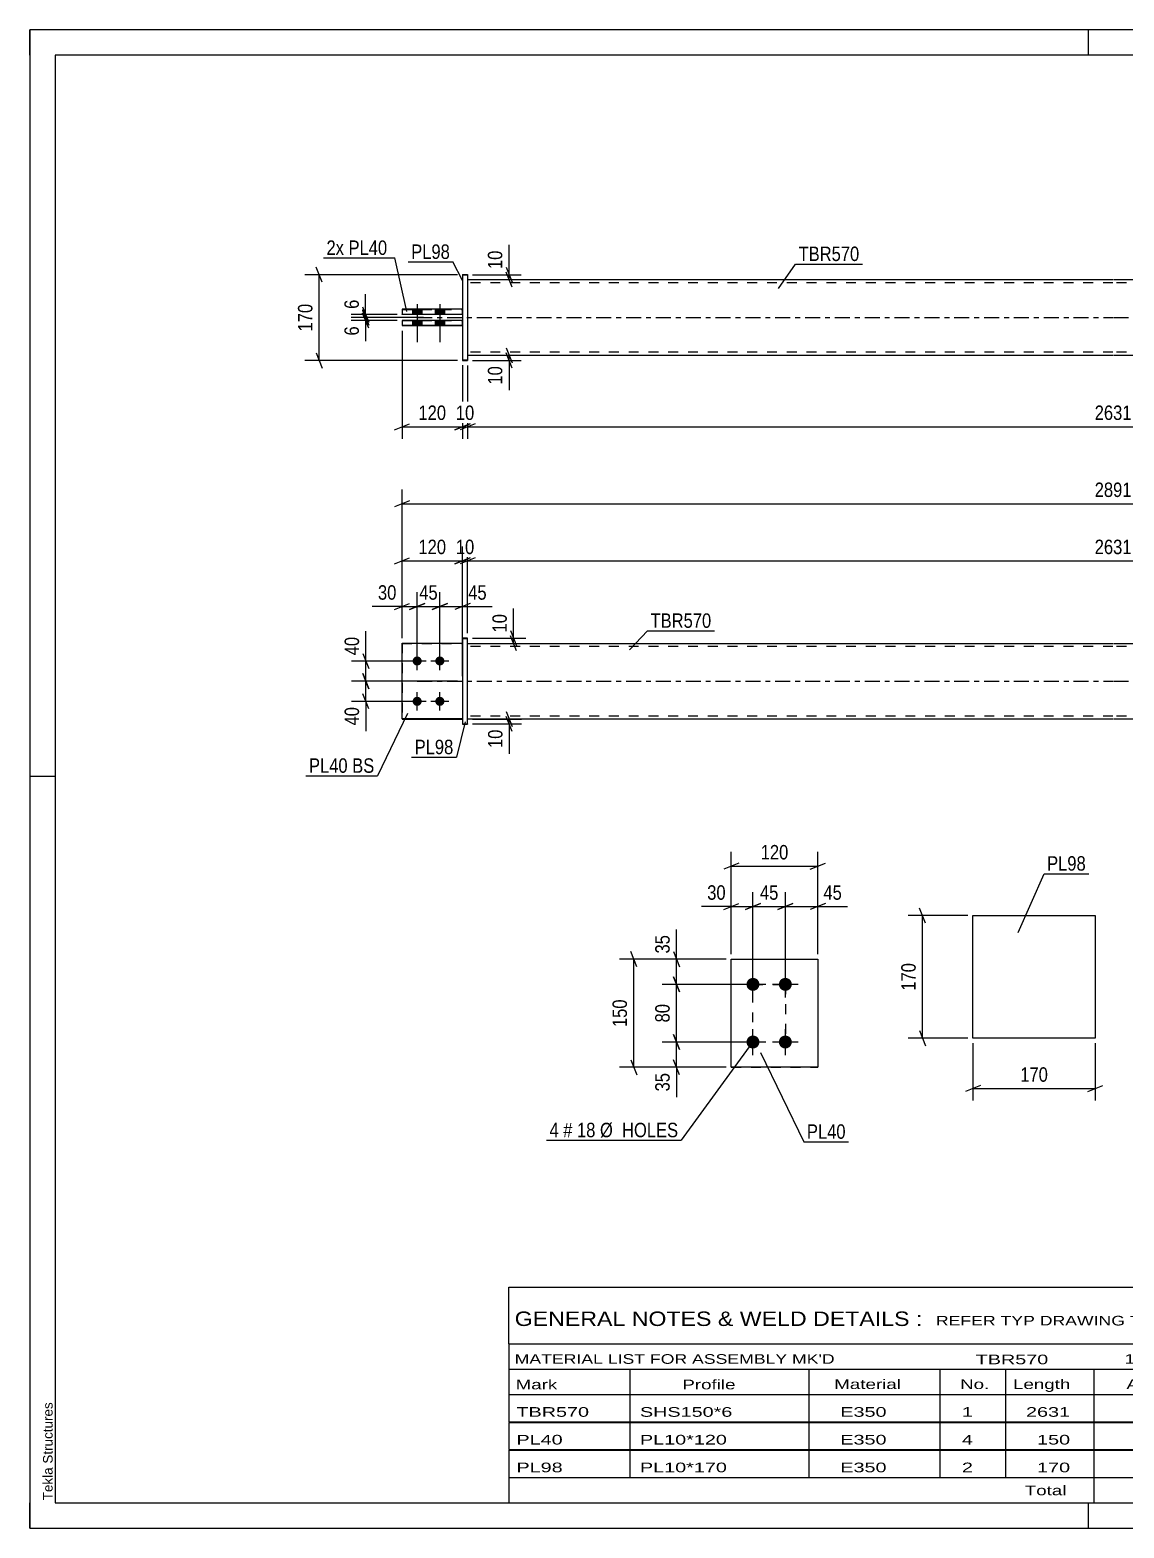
# Model space of a CAD drawing. Header units: millimetres. Extents: x 0 to 420, y 0 to 297.
# Drawn here: x 0 to 217, y 0 to 297 of the extents above; entities that cross this region are included whole.
import ezdxf

# ---------------------------------------------------------------- set-up
doc = ezdxf.new("R2010")
doc.units = ezdxf.units.MM
doc.linetypes.add('DXK_LINE_DOT2', pattern=[3.9198, 1.9599, -1.9599])
doc.linetypes.add('DXK_LINE_DOT3', pattern=[5.9187, 2.979, -0.9799, 0.9799, -0.9799])
doc.styles.add('Arial', font='ARIAL.TTF', dxfattribs={"height": 0.2})
doc.styles.add('Arial Narrow', font='ARIALN.TTF', dxfattribs={"height": 0.2})

# ---------------------------------------------------------------- blocks, each defined once
blk = doc.blocks.new('Unknown-582664691-1163')
at = {"color": 5, "linetype": 'Continuous'}
for p, q in [((420, 297), (0, 297)), ((0, 297), (0, 0)), ((0, 292), (0, 297)), ((210, 292), (210, 297)), ((415, 292), (5, 292)), ((5, 292), (5, 5)), ((5, 149), (0, 149)), ((0, 0), (0, 5)), ((5, 5), (415, 5)), ((210, 0), (210, 5)), ((0, 0), (420, 0))]:
    blk.add_line(p, q, dxfattribs=at)
at = {"color": 174, "linetype": 'Continuous', "style": 'Arial'}
blk.add_text('Tekla Structures', height=1.9102, rotation=90, dxfattribs=at).set_placement((4.5, 5.5))
blk = doc.blocks.new('Part-582664691-3154 - 3153')
at = {"color": 2, "linetype": 'Continuous'}
for p, q in [((187.04, 121.42), (211.32, 121.42)), ((187.04, 97.13), (187.04, 121.42)), ((211.32, 121.42), (211.32, 97.13)), ((211.32, 97.13), (187.04, 97.13))]:
    blk.add_line(p, q, dxfattribs=at)
blk = doc.blocks.new('Part-582664691-1814 - 1791')
at = {"color": 2, "linetype": 'Continuous'}
for p, q in [((73.81, 175.4), (85.81, 175.4)), ((73.81, 160.4), (73.81, 175.4)), ((73.81, 160.4), (85.81, 160.4)), ((85.81, 160.4), (73.81, 160.4)), ((73.81, 160.4), (73.81, 160.4))]:
    blk.add_line(p, q, dxfattribs=at)
at = {"color": 7, "linetype": 'DXK_LINE_DOT2'}
for p, q in [((73.81, 175.4), (85.81, 175.4)), ((85.81, 175.4), (85.81, 175.4)), ((85.81, 175.4), (85.81, 160.4))]:
    blk.add_line(p, q, dxfattribs=at)
blk = doc.blocks.new('Bolt-582664691-1799 - 1791')
at = {"linetype": 'Continuous'}
for points in [[(76.81, 171), (76.62, 171.02), (76.44, 171.08), (76.28, 171.17), (76.14, 171.3), (76.03, 171.45), (75.95, 171.62), (75.91, 171.81), (75.91, 171.99), (75.95, 172.18), (76.03, 172.35), (76.14, 172.5), (76.28, 172.63), (76.44, 172.72), (76.62, 172.78), (76.81, 172.8), (76.99, 172.78), (77.17, 172.72), (77.34, 172.63), (77.48, 172.5), (77.59, 172.35), (77.66, 172.18), (77.7, 171.99), (77.7, 171.81), (77.66, 171.62), (77.59, 171.45), (77.48, 171.3), (77.34, 171.17), (77.17, 171.08), (76.99, 171.02)], [(81.31, 171), (81.12, 171.02), (80.94, 171.08), (80.78, 171.17), (80.64, 171.3), (80.53, 171.45), (80.45, 171.62), (80.41, 171.81), (80.41, 171.99), (80.45, 172.18), (80.53, 172.35), (80.64, 172.5), (80.78, 172.63), (80.94, 172.72), (81.12, 172.78), (81.31, 172.8), (81.49, 172.78), (81.67, 172.72), (81.84, 172.63), (81.98, 172.5), (82.09, 172.35), (82.16, 172.18), (82.2, 171.99), (82.2, 171.81), (82.16, 171.62), (82.09, 171.45), (81.98, 171.3), (81.84, 171.17), (81.67, 171.08), (81.49, 171.02)], [(76.81, 163), (76.62, 163.02), (76.44, 163.08), (76.28, 163.17), (76.14, 163.3), (76.03, 163.45), (75.95, 163.62), (75.91, 163.81), (75.91, 163.99), (75.95, 164.18), (76.03, 164.35), (76.14, 164.5), (76.28, 164.63), (76.44, 164.72), (76.62, 164.78), (76.81, 164.8), (76.99, 164.78), (77.17, 164.72), (77.34, 164.63), (77.48, 164.5), (77.59, 164.35), (77.66, 164.18), (77.7, 163.99), (77.7, 163.81), (77.66, 163.62), (77.59, 163.45), (77.48, 163.3), (77.34, 163.17), (77.17, 163.08), (76.99, 163.02)], [(81.31, 163), (81.12, 163.02), (80.94, 163.08), (80.78, 163.17), (80.64, 163.3), (80.53, 163.45), (80.45, 163.62), (80.41, 163.81), (80.41, 163.99), (80.45, 164.18), (80.53, 164.35), (80.64, 164.5), (80.78, 164.63), (80.94, 164.72), (81.12, 164.78), (81.31, 164.8), (81.49, 164.78), (81.67, 164.72), (81.84, 164.63), (81.98, 164.5), (82.09, 164.35), (82.16, 164.18), (82.2, 163.99), (82.2, 163.81), (82.16, 163.62), (82.09, 163.45), (81.98, 163.3), (81.84, 163.17), (81.67, 163.08), (81.49, 163.02)]]:
    blk.add_hatch(color=1, dxfattribs=at).paths.add_polyline_path(points)
at = {"color": 1, "linetype": 'Continuous'}
for p, q in [((76.81, 170.09), (76.81, 173.69)), ((81.31, 170.09), (81.31, 173.69)), ((78.61, 171.89), (75.01, 171.89)), ((83.11, 171.89), (79.51, 171.89)), ((78.61, 163.89), (75.01, 163.89)), ((76.81, 162.09), (76.81, 165.69)), ((83.11, 163.89), (79.51, 163.89)), ((81.31, 162.09), (81.31, 165.69))]:
    blk.add_line(p, q, dxfattribs=at)
blk = doc.blocks.new('Part-582664691-1819 - 1791')
at = {"color": 7, "linetype": 'DXK_LINE_DOT2'}
for p, q in [((73.81, 175.39), (85.81, 175.39)), ((73.81, 175.39), (85.81, 175.39)), ((73.81, 175.39), (73.81, 160.39)), ((85.81, 175.39), (85.81, 175.39)), ((85.81, 175.39), (85.81, 160.39))]:
    blk.add_line(p, q, dxfattribs=at)
at = {"color": 2, "linetype": 'Continuous'}
for p, q in [((73.81, 160.4), (73.81, 160.39)), ((73.81, 160.39), (85.81, 160.39)), ((85.81, 160.39), (73.81, 160.39)), ((73.81, 160.39), (73.81, 160.39)), ((73.81, 160.39), (73.81, 160.39))]:
    blk.add_line(p, q, dxfattribs=at)
blk = doc.blocks.new('Part-582664691-1824 - 1791')
at = {"color": 2, "linetype": 'Continuous'}
for p, q in [((86.81, 176.42), (85.81, 176.42)), ((85.81, 176.42), (85.81, 159.36)), ((86.81, 159.36), (86.81, 176.42)), ((85.81, 159.42), (86.81, 159.42)), ((85.81, 159.36), (86.81, 159.36)), ((86.81, 159.42), (86.81, 159.36))]:
    blk.add_line(p, q, dxfattribs=at)
at = {"color": 7, "linetype": 'DXK_LINE_DOT2'}
blk.add_line((85.81, 176.36), (86.81, 176.36), dxfattribs=at)
blk = doc.blocks.new('Part-582664691-1834 - 1791')
at = {"color": 2, "linetype": 'Continuous'}
for p, q in [((86.81, 175.39), (214.81, 175.39)), ((214.91, 175.39), (342.91, 175.39)), ((214.81, 160.39), (86.81, 160.39)), ((342.91, 160.39), (214.91, 160.39))]:
    blk.add_line(p, q, dxfattribs=at)
at = {"color": 7, "linetype": 'DXK_LINE_DOT2'}
for p, q in [((86.81, 160.39), (86.81, 175.39)), ((342.91, 175.39), (342.91, 160.39)), ((214.81, 174.79), (86.81, 174.79)), ((342.91, 174.79), (214.91, 174.79)), ((214.81, 160.99), (86.81, 160.99)), ((342.91, 160.99), (214.91, 160.99))]:
    blk.add_line(p, q, dxfattribs=at)
at = {"color": 7, "linetype": 'DXK_LINE_DOT3'}
for p, q in [((76.81, 167.89), (214.81, 167.89)), ((214.91, 167.89), (352.91, 167.89))]:
    blk.add_line(p, q, dxfattribs=at)
blk = doc.blocks.new('Part-582664691-2141 - 2119')
at = {"color": 2, "linetype": 'Continuous'}
for p, q in [((85.81, 239.43), (73.81, 239.43)), ((73.81, 239.43), (73.81, 238.43)), ((73.81, 238.43), (85.81, 238.43)), ((73.81, 238.38), (73.81, 238.43)), ((73.81, 238.43), (73.81, 238.38)), ((85.81, 238.38), (73.81, 238.38))]:
    blk.add_line(p, q, dxfattribs=at)
at = {"color": 7, "linetype": 'DXK_LINE_DOT2'}
for p, q in [((73.81, 239.38), (85.81, 239.38)), ((85.81, 238.38), (85.81, 239.43))]:
    blk.add_line(p, q, dxfattribs=at)
blk = doc.blocks.new('Part-582664691-2147 - 2119')
at = {"color": 2, "linetype": 'Continuous'}
for p, q in [((86.81, 247.5), (214.81, 247.5)), ((214.91, 247.5), (342.91, 247.5)), ((86.81, 232.5), (214.81, 232.5)), ((214.91, 232.5), (342.91, 232.5))]:
    blk.add_line(p, q, dxfattribs=at)
at = {"color": 7, "linetype": 'DXK_LINE_DOT2'}
for p, q in [((86.81, 247.5), (86.81, 232.5)), ((214.81, 246.9), (86.81, 246.9)), ((342.91, 246.9), (214.91, 246.9)), ((342.91, 247.5), (342.91, 232.5)), ((214.81, 233.1), (86.81, 233.1)), ((342.91, 233.1), (214.91, 233.1))]:
    blk.add_line(p, q, dxfattribs=at)
at = {"color": 7, "linetype": 'DXK_LINE_DOT3'}
for p, q in [((76.81, 240), (214.81, 240)), ((214.91, 240), (352.91, 240))]:
    blk.add_line(p, q, dxfattribs=at)
blk = doc.blocks.new('Part-582664691-2131 - 2119')
at = {"color": 2, "linetype": 'Continuous'}
for p, q in [((85.81, 248.53), (86.81, 248.53)), ((85.81, 248.53), (85.81, 231.53)), ((86.81, 248.53), (86.81, 231.47)), ((86.81, 231.53), (85.81, 231.53)), ((85.81, 231.53), (85.81, 231.47)), ((85.81, 231.53), (85.81, 231.47)), ((85.81, 231.47), (86.81, 231.47))]:
    blk.add_line(p, q, dxfattribs=at)
at = {"color": 7, "linetype": 'DXK_LINE_DOT2'}
for p, q in [((85.81, 248.47), (86.81, 248.47)), ((86.81, 248.47), (86.81, 248.53))]:
    blk.add_line(p, q, dxfattribs=at)
blk = doc.blocks.new('Part-582664691-2136 - 2119')
at = {"color": 2, "linetype": 'Continuous'}
for p, q in [((85.81, 241.63), (73.81, 241.63)), ((73.81, 241.63), (73.81, 240.63)), ((73.81, 240.63), (85.81, 240.63)), ((73.81, 240.58), (73.81, 240.63)), ((73.81, 240.63), (73.81, 240.58)), ((85.81, 240.58), (73.81, 240.58))]:
    blk.add_line(p, q, dxfattribs=at)
at = {"color": 7, "linetype": 'DXK_LINE_DOT2'}
for p, q in [((73.81, 241.58), (85.81, 241.58)), ((85.81, 240.58), (85.81, 241.63))]:
    blk.add_line(p, q, dxfattribs=at)
blk = doc.blocks.new('Bolt-582664691-2149 - 2119')
at = {"linetype": 'Continuous'}
for points in [[(75.91, 240.62), (77.71, 240.62), (77.71, 241.62), (75.91, 241.62)], [(75.91, 240.59), (77.71, 240.59), (77.71, 241.59), (75.91, 241.59)], [(80.41, 240.62), (82.21, 240.62), (82.21, 241.62), (80.41, 241.62)], [(80.41, 240.59), (82.21, 240.59), (82.21, 241.59), (80.41, 241.59)], [(75.91, 238.42), (77.71, 238.42), (77.71, 239.42), (75.91, 239.42)], [(75.91, 238.39), (77.71, 238.39), (77.71, 239.39), (75.91, 239.39)], [(80.41, 238.42), (82.21, 238.42), (82.21, 239.42), (80.41, 239.42)], [(80.41, 238.39), (82.21, 238.39), (82.21, 239.39), (80.41, 239.39)]]:
    blk.add_hatch(color=1, dxfattribs=at).paths.add_polyline_path(points)
at = {"color": 1, "linetype": 'Continuous'}
for p, q in [((75.91, 241.62), (75.91, 240.62)), ((75.91, 241.59), (75.91, 240.59)), ((76.81, 242.62), (76.81, 235.12)), ((76.81, 242.59), (76.81, 235.09)), ((77.71, 241.62), (77.71, 240.62)), ((77.71, 241.59), (77.71, 240.59)), ((80.41, 241.62), (80.41, 240.62)), ((80.41, 241.59), (80.41, 240.59)), ((81.31, 242.62), (81.31, 235.12)), ((81.31, 242.59), (81.31, 235.09)), ((82.21, 241.62), (82.21, 240.62)), ((82.21, 241.59), (82.21, 240.59)), ((75.91, 239.42), (75.91, 238.42)), ((75.91, 239.39), (75.91, 238.39)), ((77.71, 239.42), (77.71, 238.42)), ((77.71, 239.39), (77.71, 238.39)), ((80.41, 239.42), (80.41, 238.42)), ((80.41, 239.39), (80.41, 238.39)), ((82.21, 239.42), (82.21, 238.42)), ((82.21, 239.39), (82.21, 238.39))]:
    blk.add_line(p, q, dxfattribs=at)
blk = doc.blocks.new('Bolt-582664691-1444 - 1410')
at = {"linetype": 'Continuous'}
for points in [[(143.41, 109.07), (143.68, 109.04), (143.93, 108.96), (144.17, 108.83), (144.36, 108.65), (144.52, 108.43), (144.63, 108.18), (144.69, 107.92), (144.69, 107.65), (144.63, 107.39), (144.52, 107.14), (144.36, 106.92), (144.17, 106.75), (143.93, 106.61), (143.68, 106.53), (143.41, 106.5), (143.14, 106.53), (142.89, 106.61), (142.65, 106.75), (142.45, 106.92), (142.3, 107.14), (142.19, 107.39), (142.13, 107.65), (142.13, 107.92), (142.19, 108.18), (142.3, 108.43), (142.45, 108.65), (142.65, 108.83), (142.89, 108.96), (143.14, 109.04)], [(149.84, 109.07), (150.11, 109.04), (150.36, 108.96), (150.59, 108.83), (150.79, 108.65), (150.95, 108.43), (151.06, 108.18), (151.12, 107.92), (151.12, 107.65), (151.06, 107.39), (150.95, 107.14), (150.79, 106.92), (150.59, 106.75), (150.36, 106.61), (150.11, 106.53), (149.84, 106.5), (149.57, 106.53), (149.32, 106.61), (149.08, 106.75), (148.88, 106.92), (148.72, 107.14), (148.62, 107.39), (148.56, 107.65), (148.56, 107.92), (148.62, 108.18), (148.72, 108.43), (148.88, 108.65), (149.08, 108.83), (149.32, 108.96), (149.57, 109.04)], [(143.41, 97.64), (143.68, 97.61), (143.93, 97.53), (144.17, 97.4), (144.36, 97.22), (144.52, 97), (144.63, 96.75), (144.69, 96.49), (144.69, 96.22), (144.63, 95.96), (144.52, 95.71), (144.36, 95.5), (144.17, 95.32), (143.93, 95.18), (143.68, 95.1), (143.41, 95.07), (143.14, 95.1), (142.89, 95.18), (142.65, 95.32), (142.45, 95.5), (142.3, 95.71), (142.19, 95.96), (142.13, 96.22), (142.13, 96.49), (142.19, 96.75), (142.3, 97), (142.45, 97.22), (142.65, 97.4), (142.89, 97.53), (143.14, 97.61)], [(149.84, 97.64), (150.11, 97.61), (150.36, 97.53), (150.59, 97.4), (150.79, 97.22), (150.95, 97), (151.06, 96.75), (151.12, 96.49), (151.12, 96.22), (151.06, 95.96), (150.95, 95.71), (150.79, 95.5), (150.59, 95.32), (150.36, 95.18), (150.11, 95.1), (149.84, 95.07), (149.57, 95.1), (149.32, 95.18), (149.08, 95.32), (148.88, 95.5), (148.72, 95.71), (148.62, 95.96), (148.56, 96.22), (148.56, 96.49), (148.62, 96.75), (148.72, 97), (148.88, 97.22), (149.08, 97.4), (149.32, 97.53), (149.57, 97.61)]]:
    blk.add_hatch(color=1, dxfattribs=at).paths.add_polyline_path(points)
at = {"color": 1, "linetype": 'Continuous'}
for p, q in [((143.41, 105.21), (143.41, 110.35)), ((149.84, 105.21), (149.84, 110.35)), ((145.98, 107.78), (140.84, 107.78)), ((152.41, 107.78), (147.27, 107.78)), ((143.41, 93.78), (143.41, 98.93)), ((149.84, 93.78), (149.84, 98.93)), ((145.98, 96.35), (140.84, 96.35)), ((152.41, 96.35), (147.27, 96.35))]:
    blk.add_line(p, q, dxfattribs=at)
blk = doc.blocks.new('Part-582664691-1459 - 1410')
at = {"color": 2, "linetype": 'Continuous'}
for p, q in [((139.12, 112.79), (156.27, 112.79)), ((139.12, 112.79), (156.27, 112.79)), ((139.12, 91.36), (139.12, 112.79)), ((156.27, 112.79), (156.27, 112.79)), ((156.27, 112.79), (156.27, 91.36)), ((156.27, 91.36), (139.12, 91.36))]:
    blk.add_line(p, q, dxfattribs=at)
at = {"color": 7, "linetype": 'DXK_LINE_DOT2'}
for q in [(156.27, 91.36), (139.12, 91.36)]:
    blk.add_line((139.12, 91.36), q, dxfattribs=at)
blk = doc.blocks.new('Rectangle-582664691-1568 - 1410')
at = {"color": 1, "linetype": 'DXK_LINE_DOT2'}
blk.add_lwpolyline([(143.41, 107.78), (149.84, 107.78), (149.84, 96.35), (143.41, 96.35), (143.41, 107.78)], close=True, dxfattribs=at)
blk = doc.blocks.new('StraightDimension-582664691-3176 - 3153')
at = {"color": 7, "linetype": 'Continuous'}
for p, q in [((187.04, 96.13), (187.04, 84.73)), ((211.32, 96.13), (211.32, 84.73)), ((188.54, 87.73), (185.54, 86.53)), ((187.04, 87.13), (211.32, 87.13)), ((209.82, 86.53), (212.82, 87.73))]:
    blk.add_line(p, q, dxfattribs=at)
at = {"color": 0}
blk.add_wipeout([(202.52, 87.88), (202.52, 92.08), (195.84, 92.08), (195.84, 87.88)], dxfattribs=at)
at = {"color": 3, "style": 'Arial Narrow'}
blk.add_text('170', height=2.863, dxfattribs=at).set_placement((196.44, 88.48))
blk = doc.blocks.new('StraightDimension-582664691-3180 - 3153')
at = {"color": 7, "linetype": 'Continuous'}
for p, q in [((177.64, 119.92), (176.44, 122.92)), ((186.04, 121.42), (174.19, 121.42)), ((177.04, 97.13), (177.04, 121.42)), ((176.44, 98.63), (177.64, 95.63)), ((186.04, 97.13), (174.19, 97.13))]:
    blk.add_line(p, q, dxfattribs=at)
at = {"color": 0}
blk.add_wipeout([(176.29, 112.62), (172.09, 112.62), (172.09, 105.93), (176.29, 105.93)], dxfattribs=at)
at = {"color": 3, "style": 'Arial Narrow'}
blk.add_text('170', height=2.863, rotation=90.0002, dxfattribs=at).set_placement((175.69, 106.53))
blk = doc.blocks.new('StraightDimension-582664691-1869 - 1791')
at = {"color": 7, "linetype": 'Continuous'}
for p, q in [((66.03, 173.39), (67.23, 170.39)), ((75.81, 171.89), (63.78, 171.89)), ((67.23, 166.39), (66.03, 169.39)), ((66.63, 167.89), (66.63, 171.89)), ((84.81, 167.89), (63.78, 167.89))]:
    blk.add_line(p, q, dxfattribs=at)
at = {"color": 0}
blk.add_wipeout([(65.88, 177.28), (61.68, 177.28), (61.68, 172.42), (65.88, 172.42)], dxfattribs=at)
at = {"color": 7, "linetype": 'Continuous'}
blk.add_line((66.63, 171.89), (66.63, 177.8), dxfattribs=at)
blk.add_line((66.63, 171.89), (66.63, 177.8), dxfattribs=at)
at = {"color": 3, "style": 'Arial Narrow'}
blk.add_text('40', height=2.863, rotation=90.0002, dxfattribs=at).set_placement((65.28, 173.02))
blk = doc.blocks.new('StraightDimension-582664691-3371 - 1791')
at = {"color": 7, "linetype": 'Continuous'}
for p, q in [((86.81, 177.42), (86.81, 194.58)), ((342.91, 177.42), (342.91, 194.58)), ((88.31, 192.33), (85.31, 191.13)), ((86.81, 191.73), (342.91, 191.73)), ((341.41, 191.13), (344.41, 192.33))]:
    blk.add_line(p, q, dxfattribs=at)
at = {"color": 0}
blk.add_wipeout([(219.11, 192.48), (219.11, 196.68), (210.6, 196.68), (210.6, 192.48)], dxfattribs=at)
at = {"color": 3, "style": 'Arial Narrow'}
blk.add_text('2631', height=2.863, dxfattribs=at).set_placement((211.2, 193.08))
blk = doc.blocks.new('StraightDimension-582664691-1915 - 1791')
at = {"color": 7, "linetype": 'Continuous'}
for p, q in [((76.81, 172.89), (76.81, 185.55)), ((81.31, 172.89), (81.31, 185.55)), ((75.31, 182.1), (78.31, 183.3)), ((76.81, 182.7), (81.31, 182.7)), ((82.81, 183.3), (79.81, 182.1))]:
    blk.add_line(p, q, dxfattribs=at)
at = {"color": 0}
blk.add_wipeout([(81.49, 183.45), (81.49, 187.65), (76.63, 187.65), (76.63, 183.45)], dxfattribs=at)
at = {"color": 3, "style": 'Arial Narrow'}
blk.add_text('45', height=2.863, dxfattribs=at).set_placement((77.23, 184.05))
blk = doc.blocks.new('StraightDimension-582664691-1851 - 1791')
at = {"color": 7, "linetype": 'Continuous'}
for p, q in [((87.81, 160.39), (97.48, 160.39)), ((94.48, 161.89), (95.68, 158.89)), ((95.68, 157.92), (94.48, 160.92)), ((95.08, 159.42), (95.08, 160.39)), ((87.81, 159.42), (97.48, 159.42))]:
    blk.add_line(p, q, dxfattribs=at)
at = {"color": 0}
blk.add_wipeout([(94.33, 158.9), (90.13, 158.9), (90.13, 154.04), (94.33, 154.04)], dxfattribs=at)
at = {"color": 7, "linetype": 'Continuous'}
blk.add_line((95.08, 159.42), (95.08, 153.52), dxfattribs=at)
blk.add_line((95.08, 159.42), (95.08, 153.52), dxfattribs=at)
at = {"color": 3, "style": 'Arial Narrow'}
blk.add_text('10', height=2.863, rotation=90.0002, dxfattribs=at).set_placement((93.73, 154.64))
blk = doc.blocks.new('StraightDimension-582664691-1860 - 1791')
at = {"color": 7, "linetype": 'Continuous'}
for p, q in [((66.03, 169.39), (67.23, 166.39)), ((84.81, 167.89), (63.78, 167.89)), ((66.63, 163.89), (66.63, 167.89)), ((75.81, 163.89), (63.78, 163.89)), ((67.23, 162.39), (66.03, 165.39))]:
    blk.add_line(p, q, dxfattribs=at)
at = {"color": 0}
blk.add_wipeout([(65.88, 163.37), (61.68, 163.37), (61.68, 158.51), (65.88, 158.51)], dxfattribs=at)
at = {"color": 7, "linetype": 'Continuous'}
blk.add_line((66.63, 163.89), (66.63, 157.99), dxfattribs=at)
blk.add_line((66.63, 163.89), (66.63, 157.99), dxfattribs=at)
at = {"color": 3, "style": 'Arial Narrow'}
blk.add_text('40', height=2.863, rotation=90.0002, dxfattribs=at).set_placement((65.28, 159.11))
blk = doc.blocks.new('StraightDimension-582664691-1899 - 1791')
at = {"color": 7, "linetype": 'Continuous'}
for p, q in [((81.31, 172.89), (81.31, 185.55)), ((85.81, 176.4), (85.81, 185.55)), ((79.81, 182.1), (82.81, 183.3)), ((81.31, 182.7), (85.81, 182.7)), ((87.31, 183.3), (84.31, 182.1))]:
    blk.add_line(p, q, dxfattribs=at)
at = {"color": 0}
blk.add_wipeout([(91.19, 183.45), (91.19, 187.65), (86.33, 187.65), (86.33, 183.45)], dxfattribs=at)
at = {"color": 7, "linetype": 'Continuous'}
blk.add_line((85.81, 182.7), (91.71, 182.7), dxfattribs=at)
blk.add_line((85.81, 182.7), (91.71, 182.7), dxfattribs=at)
at = {"color": 3, "style": 'Arial Narrow'}
blk.add_text('45', height=2.863, dxfattribs=at).set_placement((86.93, 184.05))
blk = doc.blocks.new('StraightDimension-582664691-1928 - 1791')
at = {"color": 7, "linetype": 'Continuous'}
for p, q in [((73.81, 176.4), (73.81, 185.55)), ((76.81, 172.89), (76.81, 185.55)), ((72.31, 182.1), (75.31, 183.3)), ((73.81, 182.7), (76.81, 182.7)), ((78.31, 183.3), (75.31, 182.1))]:
    blk.add_line(p, q, dxfattribs=at)
at = {"color": 0}
blk.add_wipeout([(73.28, 183.45), (73.28, 187.65), (68.43, 187.65), (68.43, 183.45)], dxfattribs=at)
at = {"color": 7, "linetype": 'Continuous'}
blk.add_line((73.81, 182.7), (67.9, 182.7), dxfattribs=at)
blk.add_line((73.81, 182.7), (67.9, 182.7), dxfattribs=at)
at = {"color": 3, "style": 'Arial Narrow'}
blk.add_text('30', height=2.863, dxfattribs=at).set_placement((69.03, 184.05))
blk = doc.blocks.new('StraightDimension-582664691-3372 - 1791')
at = {"color": 7, "linetype": 'Continuous'}
for p, q in [((85.81, 168.89), (85.81, 194.58)), ((86.81, 177.42), (86.81, 194.58)), ((84.31, 191.13), (87.31, 192.33)), ((88.31, 192.33), (85.31, 191.13)), ((85.81, 191.73), (86.81, 191.73))]:
    blk.add_line(p, q, dxfattribs=at)
at = {"color": 0}
blk.add_wipeout([(88.74, 192.48), (88.74, 196.68), (83.88, 196.68), (83.88, 192.48)], dxfattribs=at)
at = {"color": 3, "style": 'Arial Narrow'}
blk.add_text('10', height=2.863, dxfattribs=at).set_placement((84.48, 193.08))
blk = doc.blocks.new('StraightDimension-582664691-2014 - 1791')
at = {"color": 7, "linetype": 'Continuous'}
for p, q in [((73.81, 176.4), (73.81, 205.91)), ((355.91, 176.4), (355.91, 205.91)), ((75.31, 203.66), (72.31, 202.46)), ((73.81, 203.06), (355.91, 203.06)), ((354.41, 202.46), (357.41, 203.66))]:
    blk.add_line(p, q, dxfattribs=at)
at = {"color": 0}
blk.add_wipeout([(219.11, 203.81), (219.11, 208.01), (210.6, 208.01), (210.6, 203.81)], dxfattribs=at)
at = {"color": 3, "style": 'Arial Narrow'}
blk.add_text('2891', height=2.863, dxfattribs=at).set_placement((211.2, 204.41))
blk = doc.blocks.new('StraightDimension-582664691-2080 - 1791')
at = {"color": 7, "linetype": 'Continuous'}
for p, q in [((87.81, 176.42), (98.34, 176.42)), ((87.81, 175.39), (98.34, 175.39)), ((95.34, 177.92), (96.54, 174.92)), ((96.54, 173.89), (95.34, 176.89)), ((95.94, 175.39), (95.94, 176.42))]:
    blk.add_line(p, q, dxfattribs=at)
at = {"color": 0}
blk.add_wipeout([(95.19, 181.81), (90.99, 181.81), (90.99, 176.95), (95.19, 176.95)], dxfattribs=at)
at = {"color": 7, "linetype": 'Continuous'}
blk.add_line((95.94, 176.42), (95.94, 182.33), dxfattribs=at)
blk.add_line((95.94, 176.42), (95.94, 182.33), dxfattribs=at)
at = {"color": 3, "style": 'Arial Narrow'}
blk.add_text('10', height=2.863, rotation=90.0002, dxfattribs=at).set_placement((94.59, 177.55))
blk = doc.blocks.new('StraightDimension-582664691-3373 - 1791')
at = {"color": 7, "linetype": 'Continuous'}
for p, q in [((73.81, 176.4), (73.81, 194.58)), ((85.81, 168.89), (85.81, 194.58)), ((72.31, 191.13), (75.31, 192.33)), ((73.81, 191.73), (85.81, 191.73)), ((87.31, 192.33), (84.31, 191.13))]:
    blk.add_line(p, q, dxfattribs=at)
at = {"color": 0}
blk.add_wipeout([(83.15, 192.48), (83.15, 196.68), (76.46, 196.68), (76.46, 192.48)], dxfattribs=at)
at = {"color": 3, "style": 'Arial Narrow'}
blk.add_text('120', height=2.863, dxfattribs=at).set_placement((77.06, 193.08))
blk = doc.blocks.new('StraightDimension-582664691-2205 - 2119')
at = {"color": 7, "linetype": 'Continuous'}
for p, q in [((94.44, 249.97), (95.64, 246.97)), ((87.81, 248.47), (97.44, 248.47)), ((87.81, 247.5), (97.44, 247.5)), ((95.64, 246), (94.44, 249)), ((95.04, 247.5), (95.04, 248.47))]:
    blk.add_line(p, q, dxfattribs=at)
at = {"color": 0}
blk.add_wipeout([(94.29, 253.85), (90.09, 253.85), (90.09, 249), (94.29, 249)], dxfattribs=at)
at = {"color": 7, "linetype": 'Continuous'}
blk.add_line((95.04, 248.47), (95.04, 254.38), dxfattribs=at)
blk.add_line((95.04, 248.47), (95.04, 254.38), dxfattribs=at)
at = {"color": 3, "style": 'Arial Narrow'}
blk.add_text('10', height=2.863, rotation=90.0002, dxfattribs=at).set_placement((93.69, 249.6))
blk = doc.blocks.new('StraightDimension-582664691-2264 - 2119')
at = {"color": 7, "linetype": 'Continuous'}
for p, q in [((86.81, 230.47), (86.81, 215.93)), ((342.91, 230.53), (342.91, 215.93)), ((88.31, 218.93), (85.31, 217.73)), ((86.81, 218.33), (342.91, 218.33)), ((341.41, 217.73), (344.41, 218.93))]:
    blk.add_line(p, q, dxfattribs=at)
at = {"color": 0}
blk.add_wipeout([(219.11, 219.08), (219.11, 223.28), (210.6, 223.28), (210.6, 219.08)], dxfattribs=at)
at = {"color": 3, "style": 'Arial Narrow'}
blk.add_text('2631', height=2.863, dxfattribs=at).set_placement((211.2, 219.68))
blk = doc.blocks.new('StraightDimension-582664691-2165 - 2119')
at = {"color": 7, "linetype": 'Continuous'}
for p, q in [((65.99, 241.5), (67.19, 238.5)), ((67.19, 237.88), (65.99, 240.88)), ((78.06, 240), (63.74, 240)), ((72.81, 239.38), (63.74, 239.38)), ((66.59, 239.38), (66.59, 240))]:
    blk.add_line(p, q, dxfattribs=at)
at = {"color": 0}
blk.add_wipeout([(65.84, 238.85), (61.64, 238.85), (61.64, 235.82), (65.84, 235.82)], dxfattribs=at)
at = {"color": 7, "linetype": 'Continuous'}
blk.add_line((66.59, 239.38), (66.59, 235.3), dxfattribs=at)
blk.add_line((66.59, 239.38), (66.59, 235.3), dxfattribs=at)
at = {"color": 3, "style": 'Arial Narrow'}
blk.add_text('6', height=2.86, rotation=90.0002, dxfattribs=at).set_placement((65.24, 236.42))
blk = doc.blocks.new('StraightDimension-582664691-2153 - 2119')
at = {"color": 7, "linetype": 'Continuous'}
for p, q in [((72.81, 240.58), (63.74, 240.58)), ((65.99, 242.08), (67.19, 239.08)), ((67.19, 238.5), (65.99, 241.5)), ((66.59, 240), (66.59, 240.58)), ((78.06, 240), (63.74, 240))]:
    blk.add_line(p, q, dxfattribs=at)
at = {"color": 0}
blk.add_wipeout([(65.84, 244.13), (61.64, 244.13), (61.64, 241.1), (65.84, 241.1)], dxfattribs=at)
at = {"color": 7, "linetype": 'Continuous'}
blk.add_line((66.59, 240.58), (66.59, 244.65), dxfattribs=at)
blk.add_line((66.59, 240.58), (66.59, 244.65), dxfattribs=at)
at = {"color": 3, "style": 'Arial Narrow'}
blk.add_text('6', height=2.86, rotation=90.0002, dxfattribs=at).set_placement((65.24, 241.7))
blk = doc.blocks.new('StraightDimension-582664691-2245 - 2119')
at = {"color": 7, "linetype": 'Continuous'}
for p, q in [((73.81, 237.38), (73.81, 215.93)), ((85.81, 230.53), (85.81, 215.93)), ((72.31, 217.73), (75.31, 218.93)), ((73.81, 218.33), (85.81, 218.33)), ((87.31, 218.93), (84.31, 217.73))]:
    blk.add_line(p, q, dxfattribs=at)
at = {"color": 0}
blk.add_wipeout([(83.15, 219.08), (83.15, 223.28), (76.46, 223.28), (76.46, 219.08)], dxfattribs=at)
at = {"color": 3, "style": 'Arial Narrow'}
blk.add_text('120', height=2.863, dxfattribs=at).set_placement((77.06, 219.68))
blk = doc.blocks.new('StraightDimension-582664691-2255 - 2119')
at = {"color": 7, "linetype": 'Continuous'}
for p, q in [((85.81, 230.53), (85.81, 215.93)), ((86.81, 230.47), (86.81, 215.93)), ((84.31, 217.73), (87.31, 218.93)), ((88.31, 218.93), (85.31, 217.73)), ((85.81, 218.33), (86.81, 218.33))]:
    blk.add_line(p, q, dxfattribs=at)
at = {"color": 0}
blk.add_wipeout([(88.74, 219.08), (88.74, 223.28), (83.88, 223.28), (83.88, 219.08)], dxfattribs=at)
at = {"color": 3, "style": 'Arial Narrow'}
blk.add_text('10', height=2.863, dxfattribs=at).set_placement((84.48, 219.68))
blk = doc.blocks.new('StraightDimension-582664691-2284 - 2119')
at = {"color": 7, "linetype": 'Continuous'}
for p, q in [((57.98, 246.97), (56.78, 249.97)), ((84.81, 248.47), (54.53, 248.47)), ((57.38, 231.47), (57.38, 248.47)), ((56.78, 232.97), (57.98, 229.97)), ((84.81, 231.47), (54.53, 231.47))]:
    blk.add_line(p, q, dxfattribs=at)
at = {"color": 0}
blk.add_wipeout([(56.63, 243.31), (52.43, 243.31), (52.43, 236.63), (56.63, 236.63)], dxfattribs=at)
at = {"color": 3, "style": 'Arial Narrow'}
blk.add_text('170', height=2.863, rotation=90.0002, dxfattribs=at).set_placement((56.03, 237.23))
blk = doc.blocks.new('StraightDimension-582664691-2295 - 2119')
at = {"color": 7, "linetype": 'Continuous'}
for p, q in [((87.81, 232.5), (97.44, 232.5)), ((94.44, 234), (95.64, 231)), ((95.64, 229.97), (94.44, 232.97)), ((95.04, 231.47), (95.04, 232.5)), ((87.81, 231.47), (97.44, 231.47))]:
    blk.add_line(p, q, dxfattribs=at)
at = {"color": 0}
blk.add_wipeout([(94.29, 230.95), (90.09, 230.95), (90.09, 226.09), (94.29, 226.09)], dxfattribs=at)
at = {"color": 7, "linetype": 'Continuous'}
blk.add_line((95.04, 231.47), (95.04, 225.57), dxfattribs=at)
blk.add_line((95.04, 231.47), (95.04, 225.57), dxfattribs=at)
at = {"color": 3, "style": 'Arial Narrow'}
blk.add_text('10', height=2.863, rotation=90.0002, dxfattribs=at).set_placement((93.69, 226.69))
blk = doc.blocks.new('StraightDimension-582664691-1474 - 1410')
at = {"color": 7, "linetype": 'Continuous'}
for p, q in [((142.41, 107.78), (125.39, 107.78)), ((127.64, 109.28), (128.84, 106.28)), ((128.24, 96.35), (128.24, 107.78)), ((142.41, 96.35), (125.39, 96.35)), ((128.84, 94.85), (127.64, 97.85))]:
    blk.add_line(p, q, dxfattribs=at)
at = {"color": 0}
blk.add_wipeout([(127.49, 104.5), (123.29, 104.5), (123.29, 99.64), (127.49, 99.64)], dxfattribs=at)
at = {"color": 3, "style": 'Arial Narrow'}
blk.add_text('80', height=2.863, rotation=90.0002, dxfattribs=at).set_placement((126.89, 100.24))
blk = doc.blocks.new('StraightDimension-582664691-1484 - 1410')
at = {"color": 7, "linetype": 'Continuous'}
for p, q in [((127.64, 114.27), (128.84, 111.27)), ((138.12, 112.77), (125.39, 112.77)), ((128.24, 107.78), (128.24, 112.77)), ((142.41, 107.78), (125.39, 107.78)), ((128.84, 106.28), (127.64, 109.28))]:
    blk.add_line(p, q, dxfattribs=at)
at = {"color": 0}
blk.add_wipeout([(127.49, 118.16), (123.29, 118.16), (123.29, 113.3), (127.49, 113.3)], dxfattribs=at)
at = {"color": 7, "linetype": 'Continuous'}
blk.add_line((128.24, 112.77), (128.24, 118.68), dxfattribs=at)
blk.add_line((128.24, 112.77), (128.24, 118.68), dxfattribs=at)
at = {"color": 3, "style": 'Arial Narrow'}
blk.add_text('35', height=2.863, rotation=90.0002, dxfattribs=at).set_placement((126.89, 113.9))
blk = doc.blocks.new('StraightDimension-582664691-1461 - 1410')
at = {"color": 7, "linetype": 'Continuous'}
for p, q in [((142.41, 96.35), (125.39, 96.35)), ((127.64, 97.85), (128.84, 94.85)), ((128.24, 91.35), (128.24, 96.35)), ((128.84, 89.85), (127.64, 92.85)), ((138.12, 91.35), (125.39, 91.35))]:
    blk.add_line(p, q, dxfattribs=at)
at = {"color": 0}
blk.add_wipeout([(127.49, 90.82), (123.29, 90.82), (123.29, 85.96), (127.49, 85.96)], dxfattribs=at)
at = {"color": 7, "linetype": 'Continuous'}
blk.add_line((128.24, 91.35), (128.24, 85.44), dxfattribs=at)
blk.add_line((128.24, 91.35), (128.24, 85.44), dxfattribs=at)
at = {"color": 3, "style": 'Arial Narrow'}
blk.add_text('35', height=2.863, rotation=90.0002, dxfattribs=at).set_placement((126.89, 86.56))
blk = doc.blocks.new('StraightDimension-582664691-1498 - 1410')
at = {"color": 7, "linetype": 'Continuous'}
for p, q in [((120.37, 111.27), (119.17, 114.27)), ((138.12, 112.77), (116.92, 112.77)), ((119.77, 91.35), (119.77, 112.77)), ((119.17, 92.85), (120.37, 89.85)), ((138.12, 91.35), (116.92, 91.35))]:
    blk.add_line(p, q, dxfattribs=at)
at = {"color": 0}
blk.add_wipeout([(119.02, 105.4), (114.82, 105.4), (114.82, 98.72), (119.02, 98.72)], dxfattribs=at)
at = {"color": 3, "style": 'Arial Narrow'}
blk.add_text('150', height=2.863, rotation=90.0002, dxfattribs=at).set_placement((118.42, 99.32))
blk = doc.blocks.new('StraightDimension-582664691-1515 - 1410')
at = {"color": 7, "linetype": 'Continuous'}
for p, q in [((139.12, 113.77), (139.12, 126.06)), ((143.41, 108.78), (143.41, 126.06)), ((137.62, 122.61), (140.62, 123.81)), ((139.12, 123.21), (143.41, 123.21)), ((144.91, 123.81), (141.91, 122.61))]:
    blk.add_line(p, q, dxfattribs=at)
at = {"color": 0}
blk.add_wipeout([(138.6, 123.96), (138.6, 128.16), (133.74, 128.16), (133.74, 123.96)], dxfattribs=at)
at = {"color": 7, "linetype": 'Continuous'}
blk.add_line((139.12, 123.21), (133.22, 123.21), dxfattribs=at)
blk.add_line((139.12, 123.21), (133.22, 123.21), dxfattribs=at)
at = {"color": 3, "style": 'Arial Narrow'}
blk.add_text('30', height=2.863, dxfattribs=at).set_placement((134.34, 124.56))
blk = doc.blocks.new('StraightDimension-582664691-1528 - 1410')
at = {"color": 7, "linetype": 'Continuous'}
for p, q in [((143.41, 108.78), (143.41, 126.06)), ((149.84, 108.78), (149.84, 126.06)), ((141.91, 122.61), (144.91, 123.81)), ((143.41, 123.21), (149.84, 123.21)), ((151.34, 123.81), (148.34, 122.61))]:
    blk.add_line(p, q, dxfattribs=at)
at = {"color": 0}
blk.add_wipeout([(149.05, 123.96), (149.05, 128.16), (144.2, 128.16), (144.2, 123.96)], dxfattribs=at)
at = {"color": 3, "style": 'Arial Narrow'}
blk.add_text('45', height=2.863, dxfattribs=at).set_placement((144.8, 124.56))
blk = doc.blocks.new('StraightDimension-582664691-1538 - 1410')
at = {"color": 7, "linetype": 'Continuous'}
for p, q in [((149.84, 108.78), (149.84, 126.06)), ((156.27, 113.77), (156.27, 126.06)), ((148.34, 122.61), (151.34, 123.81)), ((149.84, 123.21), (156.27, 123.21)), ((157.77, 123.81), (154.77, 122.61))]:
    blk.add_line(p, q, dxfattribs=at)
at = {"color": 0}
blk.add_wipeout([(161.65, 123.96), (161.65, 128.16), (156.79, 128.16), (156.79, 123.96)], dxfattribs=at)
at = {"color": 7, "linetype": 'Continuous'}
blk.add_line((156.27, 123.21), (162.17, 123.21), dxfattribs=at)
blk.add_line((156.27, 123.21), (162.17, 123.21), dxfattribs=at)
at = {"color": 3, "style": 'Arial Narrow'}
blk.add_text('45', height=2.863, dxfattribs=at).set_placement((157.39, 124.56))
blk = doc.blocks.new('StraightDimension-582664691-1552 - 1410')
at = {"color": 7, "linetype": 'Continuous'}
for p, q in [((139.12, 113.77), (139.12, 134.05)), ((156.27, 113.77), (156.27, 134.05)), ((140.62, 131.8), (137.62, 130.6)), ((139.12, 131.2), (156.27, 131.2)), ((154.77, 130.6), (157.77, 131.8))]:
    blk.add_line(p, q, dxfattribs=at)
at = {"color": 0}
blk.add_wipeout([(151.04, 131.95), (151.04, 136.15), (144.35, 136.15), (144.35, 131.95)], dxfattribs=at)
at = {"color": 3, "style": 'Arial Narrow'}
blk.add_text('120', height=2.863, dxfattribs=at).set_placement((144.95, 132.55))
blk = doc.blocks.new('Unknown-582664691-3514')
at = {"color": 7, "linetype": 'Continuous'}
for p, q in [((95, 47.75), (255, 47.75)), ((95, 36.5), (95, 47.75)), ((255, 47.75), (255, 36.5)), ((95, 36.5), (255, 36.5)), ((95, 36.5), (95, 31.5)), ((255, 36.5), (255, 31.5)), ((95, 31.5), (255, 31.5)), ((95, 31.5), (95, 26.5)), ((119, 31.5), (119, 26.5)), ((154.5, 31.5), (154.5, 26.5)), ((180.5, 31.5), (180.5, 26.5)), ((193.5, 31.5), (193.5, 26.5)), ((211, 31.5), (211, 26.5)), ((233, 31.5), (233, 26.5)), ((255, 31.5), (255, 26.5)), ((95, 26.5), (255, 26.5)), ((95, 26.45), (95, 21.05)), ((95, 26.45), (255, 26.45)), ((119, 26.5), (119, 21)), ((154.5, 26.5), (154.5, 21)), ((180.5, 26.5), (180.5, 21)), ((193.5, 26.5), (193.5, 21)), ((211, 26.5), (211, 21)), ((233, 26.5), (233, 21)), ((255, 26.45), (255, 21.05)), ((95, 21.05), (255, 21.05)), ((95, 20.95), (95, 15.55)), ((95, 20.95), (255, 20.95)), ((119, 21), (119, 15.5)), ((154.5, 21), (154.5, 15.5)), ((180.5, 21), (180.5, 15.5)), ((193.5, 21), (193.5, 15.5)), ((211, 21), (211, 15.5)), ((233, 21), (233, 15.5)), ((255, 20.95), (255, 15.55)), ((95, 15.55), (255, 15.55)), ((95, 15.45), (95, 10.05)), ((95, 15.45), (255, 15.45)), ((119, 15.5), (119, 10)), ((154.5, 15.5), (154.5, 10)), ((180.5, 15.5), (180.5, 10)), ((193.5, 15.5), (193.5, 10)), ((211, 15.5), (211, 10)), ((233, 15.5), (233, 10)), ((255, 15.45), (255, 10.05)), ((95, 10.05), (255, 10.05)), ((95, 10), (255, 10)), ((95, 10), (95, 5)), ((211, 10), (211, 5)), ((233, 10), (233, 5)), ((255, 10), (255, 5)), ((95, 5), (255, 5))]:
    blk.add_line(p, q, dxfattribs=at)
at = {"color": 7, "style": 'Arial Narrow'}
for s, height, width, p in [('GENERAL NOTES & WELD DETAILS :', 2.8633, 1.4, (96.15, 40.06)), ('REFER TYP DRAWING TYP-01', 1.9089, 1.6, (179.7, 40.16)), ("MATERIAL LIST FOR ASSEMBLY MK'D", 1.9089, 1.6, (96.15, 32.56)), ('TBR570', 1.909, 1.794707, (187.59, 32.47)), ('1', 1.91, 1.794707, (217.08, 32.56)), ('No. Required', 1.9089, 1.6, (226.41, 32.56)), ('Mark', 1.909, 1.7, (96.34, 27.5)), ('Profile', 1.909, 1.7, (129.41, 27.5)), ('Material', 1.909, 1.7, (159.54, 27.56)), ('No.', 1.909, 1.7, (184.5, 27.56)), ('Length', 1.909, 1.7, (195, 27.56)), ('Area', 1.909, 1.7, (217.5, 27.56)), ('Weight', 1.909, 1.7, (237, 27.56))]:
    blk.add_text(s, height=height, dxfattribs=dict(at, width=width)).set_placement(p)
at = {"color": 7, "linetype": 'Continuous', "style": 'Arial Narrow'}
for s, height, width, p in [('TBR570', 1.909, 1.794707, (96.5, 22.06)), ('SHS150*6', 1.909, 1.794707, (121, 22.06)), ('E350', 1.909, 1.794707, (160.74, 22.06)), ('1', 1.91, 1.794707, (184.86, 22.06)), ('2631', 1.909, 1.794707, (197.58, 22.06)), ('1.6', 1.909, 1.794707, (221.32, 22.06)), ('71.4', 1.909, 1.794707, (240.14, 22.06)), ('PL40', 1.909, 1.794707, (96.5, 16.56)), ('PL10*120', 1.909, 1.794707, (121, 16.56)), ('E350', 1.909, 1.794707, (160.74, 16.56)), ('4', 1.91, 1.794707, (184.86, 16.56)), ('150', 1.909, 1.794707, (199.77, 16.56)), ('0.0', 1.909, 1.794707, (221.32, 16.56)), ('5.7', 1.909, 1.794707, (242.33, 16.56)), ('PL98', 1.909, 1.794707, (96.5, 11.06)), ('PL10*170', 1.909, 1.794707, (121, 11.06)), ('E350', 1.909, 1.794707, (160.74, 11.06)), ('2', 1.91, 1.794707, (184.86, 11.06)), ('170', 1.909, 1.794707, (199.77, 11.06)), ('0.1', 1.909, 1.794707, (221.32, 11.06)), ('4.5', 1.909, 1.794707, (242.33, 11.06)), ('Total', 1.909, 1.7, (197.33, 6.5)), ('1.9', 1.909, 1.794707, (220.83, 6.5)), ('81.6', 1.909, 1.794707, (240.14, 6.5))]:
    blk.add_text(s, height=height, dxfattribs=dict(at, width=width)).set_placement(p)
blk = doc.blocks.new('Mark-582664691-3183 - 3153')
at = {"color": 0}
blk.add_wipeout([(209.43, 130.33), (209.43, 133.33), (201.76, 133.33), (201.76, 130.33)], dxfattribs=at)
blk.add_wipeout([(209.43, 130.33), (209.43, 133.33), (201.76, 133.33), (201.76, 130.33)], dxfattribs=at)
at = {"color": 30, "linetype": 'Continuous'}
for p, q in [((196, 118.09), (201.16, 129.73)), ((201.16, 129.73), (210.03, 129.73))]:
    blk.add_line(p, q, dxfattribs=at)
at = {"color": 3, "style": 'Arial Narrow'}
blk.add_text('PL98', height=2.863, dxfattribs=at).set_placement((201.76, 130.33))
blk = doc.blocks.new('Mark-582664691-1820 - 1791')
at = {"color": 0}
blk.add_wipeout([(83.98, 153.42), (83.98, 156.42), (76.31, 156.42), (76.31, 153.42)], dxfattribs=at)
blk.add_wipeout([(83.98, 153.42), (83.98, 156.42), (76.31, 156.42), (76.31, 153.42)], dxfattribs=at)
at = {"color": 30, "linetype": 'Continuous'}
for p in [(86.34, 159.86), (75.71, 152.82)]:
    blk.add_line(p, (84.58, 152.82), dxfattribs=at)
at = {"color": 3, "style": 'Arial Narrow'}
blk.add_text('PL98', height=2.863, dxfattribs=at).set_placement((76.31, 153.42))
blk = doc.blocks.new('Mark-582664691-1830 - 1791')
at = {"color": 0}
blk.add_wipeout([(135.16, 178.47), (135.16, 181.47), (123.1, 181.47), (123.1, 178.47)], dxfattribs=at)
blk.add_wipeout([(135.16, 178.47), (135.16, 181.47), (123.1, 181.47), (123.1, 178.47)], dxfattribs=at)
at = {"color": 30, "linetype": 'Continuous'}
for p, q in [((118.9, 174.14), (122.5, 177.87)), ((122.5, 177.87), (135.76, 177.87))]:
    blk.add_line(p, q, dxfattribs=at)
at = {"color": 3, "style": 'Arial Narrow'}
blk.add_text('TBR570', height=2.863, dxfattribs=at).set_placement((123.1, 178.47))
blk = doc.blocks.new('MarkSet-582664691-2104 - 1791')
at = {"color": 0}
blk.add_wipeout([(63.02, 149.73), (63.02, 152.73), (55.35, 152.73), (55.35, 149.73)], dxfattribs=at)
blk.add_wipeout([(63.02, 149.73), (63.02, 152.73), (55.35, 152.73), (55.35, 149.73)], dxfattribs=at)
blk.add_wipeout([(68.31, 149.73), (68.31, 152.73), (63.92, 152.73), (63.92, 149.73)], dxfattribs=at)
blk.add_wipeout([(68.31, 149.73), (68.31, 152.73), (63.92, 152.73), (63.92, 149.73)], dxfattribs=at)
at = {"color": 30, "linetype": 'Continuous'}
for p in [(74.89, 161.51), (54.75, 149.13)]:
    blk.add_line(p, (68.91, 149.13), dxfattribs=at)
at = {"color": 3, "style": 'Arial Narrow'}
for s, p in [('PL40', (55.35, 149.73)), ('BS', (63.92, 149.73))]:
    blk.add_text(s, height=2.863, dxfattribs=at).set_placement(p)
blk = doc.blocks.new('MarkSet-582664691-2326 - 2119')
at = {"color": 30, "linetype": 'Continuous'}
blk.add_line((74.77, 241.17), (72.37, 251.8), dxfattribs=at)
at = {"color": 0}
blk.add_wipeout([(62.29, 252.4), (62.29, 255.4), (58.82, 255.4), (58.82, 252.4)], dxfattribs=at)
blk.add_wipeout([(62.29, 252.4), (62.29, 255.4), (58.82, 255.4), (58.82, 252.4)], dxfattribs=at)
blk.add_wipeout([(70.87, 252.4), (70.87, 255.4), (63.19, 255.4), (63.19, 252.4)], dxfattribs=at)
blk.add_wipeout([(70.87, 252.4), (70.87, 255.4), (63.19, 255.4), (63.19, 252.4)], dxfattribs=at)
at = {"color": 30, "linetype": 'Continuous'}
blk.add_line((58.22, 251.8), (72.37, 251.8), dxfattribs=at)
at = {"color": 3, "style": 'Arial Narrow'}
for s, p in [('2x', (58.82, 252.4)), ('PL40', (63.19, 252.4))]:
    blk.add_text(s, height=2.863, dxfattribs=at).set_placement(p)
blk = doc.blocks.new('Mark-582664691-2143 - 2119')
at = {"color": 0}
blk.add_wipeout([(164.51, 251.19), (164.51, 254.19), (152.46, 254.19), (152.46, 251.19)], dxfattribs=at)
blk.add_wipeout([(164.51, 251.19), (164.51, 254.19), (152.46, 254.19), (152.46, 251.19)], dxfattribs=at)
at = {"color": 30, "linetype": 'Continuous'}
for p, q in [((148.49, 245.74), (151.86, 250.59)), ((151.86, 250.59), (165.11, 250.59))]:
    blk.add_line(p, q, dxfattribs=at)
at = {"color": 3, "style": 'Arial Narrow'}
blk.add_text('TBR570', height=2.863, dxfattribs=at).set_placement((152.46, 251.19))
blk = doc.blocks.new('Mark-582664691-3233 - 2119')
at = {"color": 0}
blk.add_wipeout([(83.31, 251.61), (83.31, 254.61), (75.63, 254.61), (75.63, 251.61)], dxfattribs=at)
blk.add_wipeout([(83.31, 251.61), (83.31, 254.61), (75.63, 254.61), (75.63, 251.61)], dxfattribs=at)
at = {"color": 30, "linetype": 'Continuous'}
for p in [(75.03, 251.01), (85.81, 247.33)]:
    blk.add_line(p, (83.91, 251.01), dxfattribs=at)
at = {"color": 3, "style": 'Arial Narrow'}
blk.add_text('PL98', height=2.863, dxfattribs=at).set_placement((75.63, 251.61))
blk = doc.blocks.new('Mark-582664691-1440 - 1410')
at = {"color": 0}
blk.add_wipeout([(104.88, 77.48), (104.88, 80.48), (103.05, 80.48), (103.05, 77.48)], dxfattribs=at)
blk.add_wipeout([(104.88, 77.48), (104.88, 80.48), (103.05, 80.48), (103.05, 77.48)], dxfattribs=at)
blk.add_wipeout([(107.61, 77.48), (107.61, 80.48), (105.78, 80.48), (105.78, 77.48)], dxfattribs=at)
blk.add_wipeout([(107.61, 77.48), (107.61, 80.48), (105.78, 80.48), (105.78, 77.48)], dxfattribs=at)
at = {"color": 3, "style": 'Arial Narrow'}
blk.add_text('4', height=2.86, dxfattribs=at).set_placement((103.05, 77.48))
at = {"color": 0}
blk.add_wipeout([(112.17, 77.48), (112.17, 80.48), (108.51, 80.48), (108.51, 77.48)], dxfattribs=at)
blk.add_wipeout([(112.17, 77.48), (112.17, 80.48), (108.51, 80.48), (108.51, 77.48)], dxfattribs=at)
at = {"color": 3, "style": 'Arial Narrow'}
blk.add_text('#', height=2.86, dxfattribs=at).set_placement((105.78, 77.48))
at = {"color": 0}
blk.add_wipeout([(128.59, 77.48), (128.59, 80.48), (113.07, 80.48), (113.07, 77.48)], dxfattribs=at)
blk.add_wipeout([(128.59, 77.48), (128.59, 80.48), (113.07, 80.48), (113.07, 77.48)], dxfattribs=at)
at = {"color": 7, "linetype": 'Continuous'}
for p in [(143.17, 96.16), (102.45, 76.88)]:
    blk.add_line(p, (129.19, 76.88), dxfattribs=at)
at = {"color": 3, "style": 'Arial Narrow'}
for s, p in [('18', (108.51, 77.48)), ('Ø  HOLES', (113.07, 77.48))]:
    blk.add_text(s, height=2.863, dxfattribs=at).set_placement(p)
blk = doc.blocks.new('Mark-582664691-1455 - 1410')
at = {"color": 0}
blk.add_wipeout([(161.79, 77.17), (161.79, 80.17), (154.12, 80.17), (154.12, 77.17)], dxfattribs=at)
blk.add_wipeout([(161.79, 77.17), (161.79, 80.17), (154.12, 80.17), (154.12, 77.17)], dxfattribs=at)
at = {"color": 30, "linetype": 'Continuous'}
for p, q in [((144.94, 94.26), (153.52, 76.57)), ((153.52, 76.57), (162.39, 76.57))]:
    blk.add_line(p, q, dxfattribs=at)
at = {"color": 3, "style": 'Arial Narrow'}
blk.add_text('PL40', height=2.863, dxfattribs=at).set_placement((154.12, 77.17))

msp = doc.modelspace()

# ---------------------------------------------------------------- block references
for name in ['Unknown-582664691-1163', 'Part-582664691-2147 - 2119', 'Part-582664691-2131 - 2119', 'Part-582664691-2136 - 2119', 'Bolt-582664691-2149 - 2119', 'Part-582664691-2141 - 2119', 'Part-582664691-1814 - 1791', 'Part-582664691-1819 - 1791', 'Part-582664691-1834 - 1791', 'Part-582664691-1824 - 1791', 'Bolt-582664691-1799 - 1791', 'Part-582664691-3154 - 3153', 'Part-582664691-1459 - 1410', 'Bolt-582664691-1444 - 1410', 'Rectangle-582664691-1568 - 1410', 'Unknown-582664691-3514']:
    msp.add_blockref(name, (0, 0))

# ---------------------------------------------------------------- next in the draw order: block references
for name in ['StraightDimension-582664691-2205 - 2119', 'Mark-582664691-2143 - 2119', 'StraightDimension-582664691-2165 - 2119', 'StraightDimension-582664691-2264 - 2119', 'StraightDimension-582664691-1869 - 1791', 'StraightDimension-582664691-1851 - 1791', 'Mark-582664691-3183 - 3153', 'StraightDimension-582664691-1474 - 1410', 'StraightDimension-582664691-3176 - 3153', 'Mark-582664691-1455 - 1410']:
    msp.add_blockref(name, (0, 0))

# ---------------------------------------------------------------- next in the draw order: block references
for name in ['StraightDimension-582664691-2153 - 2119', 'StraightDimension-582664691-3371 - 1791', 'StraightDimension-582664691-1915 - 1791', 'StraightDimension-582664691-1860 - 1791', 'StraightDimension-582664691-3180 - 3153', 'StraightDimension-582664691-1484 - 1410', 'StraightDimension-582664691-1461 - 1410']:
    msp.add_blockref(name, (0, 0))

# ---------------------------------------------------------------- next in the draw order: block references
for name in ['StraightDimension-582664691-2245 - 2119', 'StraightDimension-582664691-1928 - 1791', 'StraightDimension-582664691-1899 - 1791', 'Mark-582664691-1820 - 1791', 'StraightDimension-582664691-1498 - 1410']:
    msp.add_blockref(name, (0, 0))

# ---------------------------------------------------------------- next in the draw order: block references
for name in ['StraightDimension-582664691-2255 - 2119', 'StraightDimension-582664691-3372 - 1791', 'MarkSet-582664691-2104 - 1791', 'StraightDimension-582664691-1515 - 1410', 'Mark-582664691-1440 - 1410']:
    msp.add_blockref(name, (0, 0))

# ---------------------------------------------------------------- next in the draw order: block references
for name in ['StraightDimension-582664691-2284 - 2119', 'StraightDimension-582664691-2295 - 2119', 'StraightDimension-582664691-2014 - 1791', 'StraightDimension-582664691-1528 - 1410']:
    msp.add_blockref(name, (0, 0))

# ---------------------------------------------------------------- next in the draw order: block references
for name in ['MarkSet-582664691-2326 - 2119', 'StraightDimension-582664691-2080 - 1791', 'Mark-582664691-1830 - 1791', 'StraightDimension-582664691-1538 - 1410']:
    msp.add_blockref(name, (0, 0))

# ---------------------------------------------------------------- next in the draw order: block references
for name in ['Mark-582664691-3233 - 2119', 'StraightDimension-582664691-3373 - 1791', 'StraightDimension-582664691-1552 - 1410']:
    msp.add_blockref(name, (0, 0))

doc.saveas('drawing.dxf')
